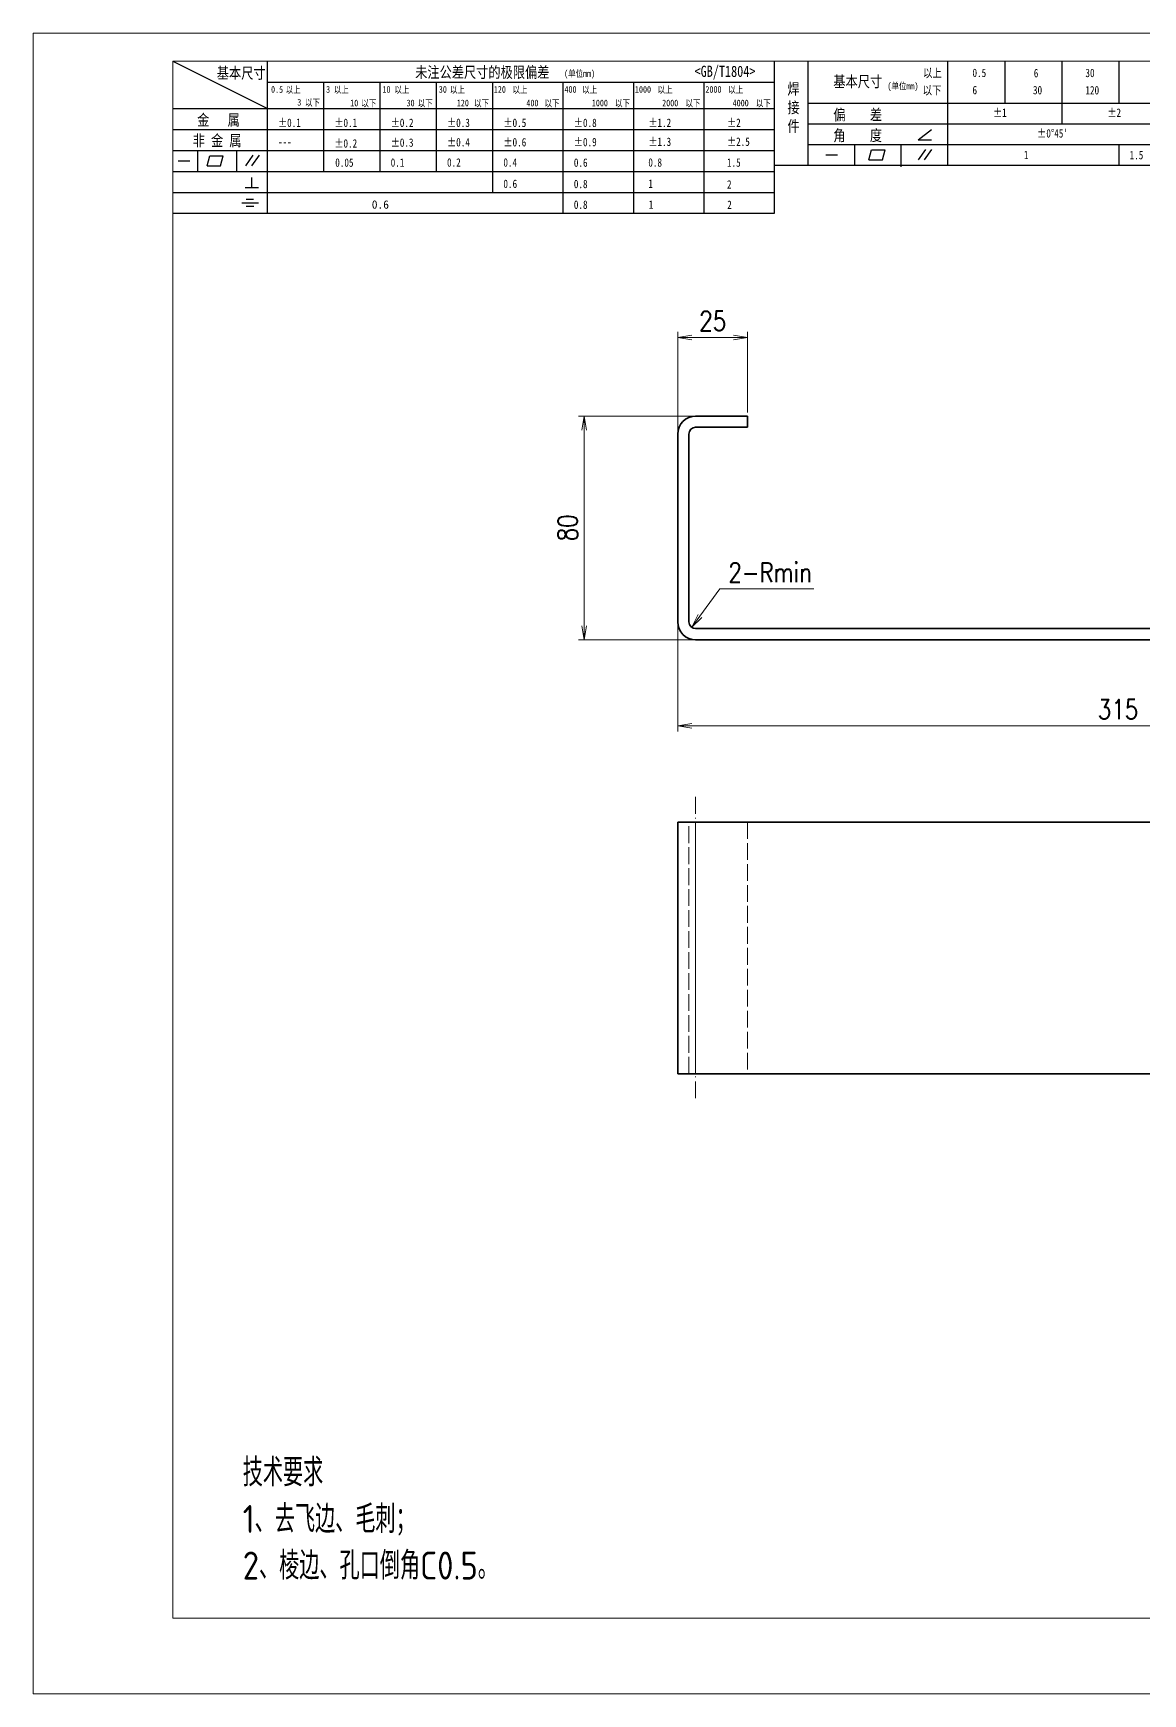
# Model space of a CAD drawing. Header units: millimetres. Extents: x 1333 to 70140, y -42879 to -5704.
# Drawn here: x 66846 to 67243, y -26173 to -25579 of the extents above; entities that cross this region are included whole.
import ezdxf

# ---------------------------------------------------------------- set-up
doc = ezdxf.new("R2010")
doc.units = ezdxf.units.MM
doc.header["$LTSCALE"] = 0.5
for name, pattern in [('AM_ISO08W050x2', [9, 6, -0.75, 1.5, -0.75]), ('DASHDOT', [18.5, 12, -3, 0.5, -3]), ('DASHED', [15, 12, -3])]:
    doc.linetypes.add(name, pattern=pattern)
for name, color, linetype, lineweight in [('CENTER', 2, 'AM_ISO08W050x2', 15), ('图框', 7, 'Continuous', 18), ('标注线', 3, 'Continuous', 18)]:
    doc.layers.add(name, color=color, linetype=linetype, lineweight=lineweight)
doc.layers.add('图\\M+19E79\\M+195B6\\M+18E9A', color=7, linetype='Continuous')
doc.layers.add('打印', color=7, linetype='Continuous', lineweight=15, plot=False)
doc.layers.add('打印-禁用', color=7, linetype='Continuous', lineweight=15, plot=False)
doc.styles.add('DIM', font='romans.shx', dxfattribs={"width": 0.8, "bigfont": 'bigfont.shx'})
doc.styles.add('国标', font='simfang.ttf', dxfattribs={"width": 0.8})
doc.styles.add('机械长仿宋', font='gbenor.shx', dxfattribs={"height": 1, "bigfont": 'gbcbig.shx'})
doc.dimstyles.new('DEH 1-2$0', dxfattribs={"dimscale": 2, "dimtxt": 3.5, "dimasz": 2.5, "dimexe": 1, "dimexo": 0.625, "dimgap": 1.2, "dimtad": 1, "dimdsep": 46, "dimtxsty": 'DIM', "dimblk": 'OPEN', "dimcen": 0, "dimclrd": 8, "dimclre": 8, "dimclrt": 2, "dimazin": 2, "dimtfac": 0.5, "dimtmove": 0, "dimatfit": 3, "dimldrblk": 'OPEN', "dimfxl": 0, "dimtolj": 2, "dimlwd": 13, "dimlwe": 13, "dimarcsym": 0})
doc.dimstyles.new('DEH 1-2$4', dxfattribs={"dimscale": 2, "dimtxt": 3.5, "dimasz": 2.5, "dimexe": 1, "dimexo": 0.625, "dimgap": 1.2, "dimtad": 1, "dimtoh": 1, "dimdsep": 46, "dimtxsty": 'DIM', "dimblk": 'OPEN', "dimcen": 0, "dimclrd": 8, "dimclre": 8, "dimclrt": 2, "dimazin": 2, "dimtfac": 0.5, "dimtofl": 0, "dimtmove": 0, "dimatfit": 3, "dimldrblk": 'OPEN', "dimfxl": 0, "dimtolj": 2, "dimlwd": 18, "dimlwe": 18, "dimarcsym": 0})

# ---------------------------------------------------------------- blocks, each defined once
blk = doc.blocks.new('GZDEH零件A3图框V01版')
at = {"layer": '图\\M+19E79\\M+195B6\\M+18E9A', "color": 9}
for p, q in [((2882.49, -1554.46), (2899.37, -1562.92)), ((2899.37, -1581.67), (2899.37, -1554.46)), ((2990.09, -1581.67), (2990.09, -1554.46)), ((2996.09, -1573.08), (2996.09, -1554.46)), ((3021.09, -1561.98), (3021.09, -1554.46)), ((3031.31, -1561.98), (3031.31, -1554.46)), ((3041.53, -1561.98), (3041.53, -1554.46)), ((3051.75, -1561.98), (3051.75, -1554.46)), ((2899.37, -1558.24), (2990.09, -1558.24)), ((2909.45, -1574.17), (2909.45, -1558.24)), ((2919.53, -1574.17), (2919.53, -1558.24)), ((2929.61, -1574.17), (2929.61, -1558.24)), ((2939.69, -1577.92), (2939.69, -1558.24)), ((2952.29, -1581.67), (2952.29, -1558.24)), ((2964.89, -1581.67), (2964.89, -1558.24)), ((2977.49, -1581.67), (2977.49, -1558.24)), ((2996.09, -1561.98), (3113.09, -1561.98)), ((3021.09, -1573.08), (3021.09, -1561.98)), ((3041.53, -1565.68), (3041.53, -1561.98)), ((2882.49, -1562.92), (2990.09, -1562.92)), ((2882.49, -1566.67), (2990.09, -1566.67)), ((2996.09, -1565.68), (3113.09, -1565.68)), ((3015.75, -1568.51), (3018.15, -1566.66)), ((2882.49, -1570.42), (2990.09, -1570.42)), ((2886.92, -1574.12), (2886.92, -1570.42)), ((2893.91, -1574.12), (2893.91, -1570.42)), ((2996.09, -1569.38), (3113.09, -1569.38)), ((3004.42, -1573.08), (3004.42, -1569.38)), ((3006.97, -1572.12), (3007.45, -1570.33)), ((3007.45, -1570.33), (3009.86, -1570.33)), ((3009.39, -1572.12), (3009.86, -1570.33)), ((3012.75, -1573.08), (3012.75, -1569.38)), ((3015.75, -1568.51), (3018.15, -1568.51)), ((3015.81, -1572.12), (3017.15, -1570.26)), ((3016.89, -1572.12), (3018.23, -1570.26)), ((3051.75, -1573.08), (3051.75, -1569.38)), ((2883.43, -1572.27), (2885.49, -1572.27)), ((2888.59, -1573.16), (2889.07, -1571.37)), ((2888.59, -1573.16), (2891, -1573.16)), ((2889.07, -1571.37), (2891.48, -1571.37)), ((2891, -1573.16), (2891.48, -1571.37)), ((2895.52, -1573.16), (2896.85, -1571.3)), ((2896.6, -1573.16), (2897.94, -1571.3)), ((2990.09, -1573.08), (3113.09, -1573.08)), ((2999.26, -1571.23), (3001.32, -1571.23)), ((3006.97, -1572.12), (3009.39, -1572.12)), ((3012.75, -1573.33), (3012.75, -1573.08)), ((2882.49, -1574.17), (2990.09, -1574.17)), ((2895.42, -1577.05), (2897.81, -1577.05)), ((2896.58, -1577.05), (2896.58, -1575.28)), ((2882.49, -1577.92), (2990.09, -1577.92)), ((2894.79, -1579.77), (2897.77, -1579.77)), ((2895.57, -1579.17), (2896.92, -1579.17)), ((2882.49, -1581.67), (2990.09, -1581.67)), ((2895.57, -1580.37), (2896.93, -1580.37))]:
    blk.add_line(p, q, dxfattribs=at)
at = {"layer": '图框', "linetype": 'Continuous'}
for p, q in [((2882.49, -1554.46), (2882.49, -1832.96)), ((3272.49, -1554.46), (2882.49, -1554.46)), ((2882.49, -1832.96), (3272.49, -1832.96))]:
    blk.add_line(p, q, dxfattribs=at)
at = {"layer": '打印-禁用', "linetype": 'Continuous'}
for p, q in [((2857.49, -1549.46), (2857.49, -1846.46)), ((3277.49, -1549.46), (2857.49, -1549.46)), ((2857.49, -1846.46), (3277.49, -1846.46))]:
    blk.add_line(p, q, dxfattribs=at)
at = {"layer": '图\\M+19E79\\M+195B6\\M+18E9A', "color": 9, "style": '国标', "width": 0.8}
for s, height, p in [('基本尺寸', 2, (2890.33, -1557.58)), ('未注公差尺寸的极限偏差', 2, (2925.81, -1557.44)), ('<GB/T1804>', 2, (2975.78, -1557.27)), ('以上', 1.5, (3016.64, -1557.33)), ('0.5', 1.5, (3025.49, -1557.3)), ('6', 1.5, (3036.45, -1557.34)), ('30', 1.5, (3045.69, -1557.31)), ('30', 1.2, (2930.04, -1560.11)), ('基本尺寸', 2, (3000.6, -1559.1)), ('以下', 1.5, (3016.58, -1560.43)), ('6', 1.5, (3025.49, -1560.38)), ('30', 1.5, (3036.31, -1560.39)), ('120', 1.5, (3045.69, -1560.41)), ('金   属', 2, (2886.82, -1565.98)), ('±0.1', 1.5, (2901.27, -1566.23)), ('±0.1', 1.5, (2911.35, -1566.23)), ('±0.2', 1.5, (2921.43, -1566.23)), ('±0.3', 1.5, (2931.51, -1566.23)), ('±0.5', 1.5, (2941.59, -1566.23)), ('±0.8', 1.5, (2954.19, -1566.23)), ('±1.2', 1.5, (2967.51, -1566.23)), ('±2', 1.5, (2981.58, -1566.23)), ('偏    差', 2, (3000.6, -1565.04)), ('±1', 1.5, (3029.16, -1564.42)), ('±2', 1.5, (3049.61, -1564.42)), ('非 金 属', 2, (2886.02, -1569.65)), ('±0.3', 1.5, (2921.43, -1569.77)), ('±0.4', 1.5, (2931.51, -1569.71)), ('±0.6', 1.5, (2941.59, -1569.71)), ('±0.9', 1.5, (2954.19, -1569.68)), ('±1.3', 1.5, (2967.51, -1569.62)), ('±2.5', 1.5, (2981.58, -1569.61)), ('角    度', 2, (3000.6, -1568.74)), ("±0%%D45'", 1.5, (3037.06, -1568.12)), ('---', 1.5, (2901.27, -1569.65)), ('±0.2', 1.5, (2911.35, -1569.92)), ('1', 1.5, (3034.69, -1571.98)), ('1.5', 1.5, (3053.59, -1572.01)), ('0.1', 1.5, (2921.43, -1573.34)), ('0.2', 1.5, (2931.51, -1573.33)), ('0.4', 1.5, (2941.59, -1573.33)), ('0.6', 1.5, (2954.19, -1573.35)), ('0.8', 1.5, (2967.51, -1573.33)), ('1.5', 1.5, (2981.58, -1573.34)), ('0.6', 1.5, (2941.59, -1577.14)), ('0.8', 1.5, (2954.19, -1577.17)), ('1', 1.5, (2967.51, -1577.12)), ('2', 1.5, (2981.58, -1577.26)), ('0.8', 1.5, (2954.19, -1580.87)), ('1', 1.5, (2967.59, -1580.86)), ('2', 1.5, (2981.62, -1580.89))]:
    blk.add_text(s, height=height, dxfattribs=at).set_placement(p)
at = {"layer": '图\\M+19E79\\M+195B6\\M+18E9A', "color": 9, "lineweight": 15, "style": '国标', "width": 0.8}
for s, p in [('(单位mm)', (2952.44, -1557.27)), ('0.5', (2900.03, -1560.11)), ('以上', (2902.64, -1560.16)), ('3', (2909.88, -1560.11)), ('以上', (2911.25, -1560.16)), ('10', (2919.96, -1560.11)), ('以上', (2922.09, -1560.16)), ('以上', (2932.02, -1560.16)), ('120', (2939.88, -1560.11)), ('以上', (2943.21, -1560.16)), ('400', (2952.52, -1560.11)), ('以上', (2955.68, -1560.16)), ('1000', (2965.12, -1560.11)), ('以上', (2969.16, -1560.16)), ('2000', (2977.72, -1560.11)), ('以上', (2981.8, -1560.16)), ('(单位mm)', (3010.27, -1559.51)), ('3', (2904.73, -1562.41)), ('以下', (2906.1, -1562.46)), ('10', (2914.19, -1562.54)), ('以下', (2916.18, -1562.59)), ('30', (2924.27, -1562.54)), ('以下', (2926.26, -1562.59)), ('120', (2933.26, -1562.54)), ('以下', (2936.34, -1562.59)), ('400', (2945.7, -1562.54)), ('以下', (2948.94, -1562.59)), ('1000', (2957.41, -1562.54)), ('以下', (2961.54, -1562.59)), ('2000', (2969.99, -1562.54)), ('以下', (2974.14, -1562.59)), ('4000', (2982.59, -1562.54)), ('以下', (2986.74, -1562.59))]:
    blk.add_text(s, height=1.2, dxfattribs=at).set_placement(p)
at = {"layer": '图\\M+19E79\\M+195B6\\M+18E9A', "color": 9, "lineweight": 13, "style": '国标'}
blk.add_text('0.6', height=1.5, dxfattribs=at).set_placement((2918.05, -1580.85))
at = {"layer": '图\\M+19E79\\M+195B6\\M+18E9A', "color": 9, "style": '国标'}
for s, insert, char_height, width, attachment_point in [('焊\\P接\\P件', (2992.39, -1558.41), 2, 3.1877, 1), ('0.05', (2911.51, -1573.37), 1.5, 5.1982, 7)]:
    blk.add_mtext(s, dxfattribs=dict(at, insert=insert, char_height=char_height, width=width, attachment_point=attachment_point))
blk = doc.blocks.new('DEH A3')
at = {"layer": '图框'}
blk.add_blockref('GZDEH零件A3图框V01版', (-2857.49, 1846.46), dxfattribs=at)
blk = doc.blocks.new('_Open')
at = {"color": 0, "linetype": 'ByBlock', "lineweight": -2}
for p, q in [((-1, 0.17), (0, 0)), ((-1, -0.17), (0, 0)), ((0, 0), (-1, 0))]:
    blk.add_line(p, q, dxfattribs=at)
blk = doc.blocks.new('*D25')
at = {"layer": 'Defpoints', "color": 0, "transparency": 16777216}
for p in [(67042.78, -25716.36), (67090.44, -25716.36), (67086.32, -25796.36)]:
    blk.add_point(p, dxfattribs=at)
at = {"layer": '标注线', "color": 8, "lineweight": 13, "transparency": 16777216}
for p, q in [((67089.19, -25716.36), (67040.78, -25716.36)), ((67042.78, -25791.36), (67042.78, -25721.36)), ((67085.07, -25796.36), (67040.78, -25796.36))]:
    blk.add_line(p, q, dxfattribs=at)
at = {"layer": '标注线', "color": 8, "lineweight": 13, "transparency": 16777216, "xscale": 5, "yscale": 5, "zscale": 5}
for p, rotation in [((67042.78, -25716.36), 90), ((67042.78, -25796.36), 270)]:
    blk.add_blockref('_Open', p, dxfattribs=dict(at, rotation=rotation))
at = {"layer": '标注线', "color": 2, "transparency": 16777216, "insert": (67036.88, -25756.36), "char_height": 7, "attachment_point": 5, "rotation": 90, "style": 'DIM'}
blk.add_mtext('\\A2;80', dxfattribs=at)
blk = doc.blocks.new('*D26')
at = {"layer": 'Defpoints', "color": 0, "transparency": 16777216}
for p in [(67076.3, -25758.15), (67391.3, -25796.36), (67391.3, -25827.17)]:
    blk.add_point(p, dxfattribs=at)
at = {"layer": '标注线', "color": 8, "lineweight": 13, "transparency": 16777216}
for p, q in [((67076.3, -25759.4), (67076.3, -25829.17)), ((67391.3, -25797.61), (67391.3, -25829.17)), ((67081.3, -25827.17), (67386.3, -25827.17))]:
    blk.add_line(p, q, dxfattribs=at)
at = {"layer": '标注线', "color": 8, "lineweight": 13, "transparency": 16777216, "xscale": 5, "yscale": 5, "zscale": 5, "rotation": 180}
blk.add_blockref('_Open', (67076.3, -25827.17), dxfattribs=at)
at = {"layer": '标注线', "color": 8, "lineweight": 13, "transparency": 16777216, "xscale": 5, "yscale": 5, "zscale": 5}
blk.add_blockref('_Open', (67391.3, -25827.17), dxfattribs=at)
at = {"layer": '标注线', "color": 2, "transparency": 16777216, "insert": (67233.8, -25821.27), "char_height": 7, "attachment_point": 5, "style": 'DIM'}
blk.add_mtext('\\A2;315', dxfattribs=at)
blk = doc.blocks.new('*D27')
at = {"layer": 'Defpoints', "color": 0, "transparency": 16777216}
for p in [(67076.3, -25688.26), (67101.3, -25716.36), (67076.3, -25724.85)]:
    blk.add_point(p, dxfattribs=at)
at = {"layer": '标注线', "color": 8, "lineweight": 13, "transparency": 16777216}
for p, q in [((67076.3, -25723.6), (67076.3, -25686.26)), ((67096.3, -25688.26), (67081.3, -25688.26)), ((67101.3, -25715.11), (67101.3, -25686.26))]:
    blk.add_line(p, q, dxfattribs=at)
at = {"layer": '标注线', "color": 8, "lineweight": 13, "transparency": 16777216, "xscale": 5, "yscale": 5, "zscale": 5, "rotation": 180}
blk.add_blockref('_Open', (67076.3, -25688.26), dxfattribs=at)
at = {"layer": '标注线', "color": 8, "lineweight": 13, "transparency": 16777216, "xscale": 5, "yscale": 5, "zscale": 5}
blk.add_blockref('_Open', (67101.3, -25688.26), dxfattribs=at)
at = {"layer": '标注线', "color": 2, "transparency": 16777216, "insert": (67088.8, -25682.36), "char_height": 7, "attachment_point": 5, "style": 'DIM'}
blk.add_mtext('\\A2;25', dxfattribs=at)
blk = doc.blocks.new('*D29')
at = {"layer": 'Defpoints', "color": 0, "transparency": 16777216}
for p in [(67082.7, -25789.96), (67081.28, -25791.9)]:
    blk.add_point(p, dxfattribs=at)
at = {"layer": '标注线', "color": 8, "lineweight": 18, "transparency": 16777216}
for p, q in [((67091.35, -25778.2), (67084.24, -25787.87)), ((67124.95, -25778.2), (67091.35, -25778.2))]:
    blk.add_line(p, q, dxfattribs=at)
at = {"layer": '标注线', "color": 8, "lineweight": 18, "transparency": 16777216, "xscale": 5, "yscale": 5, "zscale": 5, "rotation": 233.680355869605}
blk.add_blockref('_Open', (67081.28, -25791.9), dxfattribs=at)
at = {"layer": '标注线', "color": 2, "transparency": 16777216, "insert": (67109.35, -25772.3), "char_height": 7, "attachment_point": 5, "style": 'DIM'}
blk.add_mtext('\\A2;{\\Fromans,bigfont|c134;2-Rmin}', dxfattribs=at)

msp = doc.modelspace()

# ---------------------------------------------------------------- linework, layer by layer
at = {"color": 7, "lineweight": 35, "ltscale": 0.465}
for p, q in [((67101.302, -25716.363), (67082.702, -25716.363)), ((67082.702, -25720.363), (67101.302, -25720.363))]:
    msp.add_line(p, q, dxfattribs=at)
at = {"color": 7, "lineweight": 35, "ltscale": 0.1}
msp.add_line((67101.302, -25720.363), (67101.302, -25716.363), dxfattribs=at)
at = {"color": 7, "lineweight": 35}
for p, q in [((67076.302, -25722.763), (67076.302, -25789.963)), ((67080.302, -25789.963), (67080.302, -25722.763)), ((67391.302, -25792.363), (67082.702, -25792.363)), ((67082.702, -25796.363), (67391.302, -25796.363)), ((67076.302, -25861.593), (67076.302, -25951.593)), ((67082.702, -25861.593), (67391.302, -25861.593)), ((67082.702, -25951.593), (67391.302, -25951.593))]:
    msp.add_line(p, q, dxfattribs=at)
at = {"color": 7, "lineweight": 35, "ltscale": 0.046863}
for p, q in [((67076.302, -25861.593), (67078.177, -25861.593)), ((67078.177, -25951.593), (67076.302, -25951.593))]:
    msp.add_line(p, q, dxfattribs=at)
at = {"color": 7, "lineweight": 35, "ltscale": 0.113138}
for p, q in [((67078.177, -25861.593), (67082.702, -25861.593)), ((67082.702, -25951.593), (67078.177, -25951.593))]:
    msp.add_line(p, q, dxfattribs=at)
at = {"color": 1, "linetype": 'DASHED', "lineweight": 13}
for p, q in [((67080.302, -25951.593), (67080.302, -25861.593)), ((67082.702, -25951.593), (67082.702, -25861.593)), ((67082.702, -25861.593), (67082.702, -25951.593)), ((67082.702, -25861.593), (67082.702, -25951.593)), ((67101.302, -25861.593), (67101.302, -25951.593))]:
    msp.add_line(p, q, dxfattribs=at)
at = {"color": 7, "lineweight": 13}
msp.add_line((67082.702, -25951.593), (67082.702, -25861.593), dxfattribs=at)
at = {"color": 7, "lineweight": 35}
for centre, radius, start, end in [((67082.702, -25722.763), 6.4, 90.000002, 180.000001), ((67082.702, -25722.763), 2.4, 90.000002, 180.000001), ((67082.702, -25789.963), 6.4, 180.000001, 269.999997), ((67082.702, -25789.963), 2.4, 180.000001, 269.999997)]:
    msp.add_arc(centre, radius, start, end, dxfattribs=at)
at = {"layer": 'CENTER', "color": 2, "linetype": 'DASHDOT', "lineweight": 13}
msp.add_line((67082.702, -25852.593), (67082.702, -25960.594), dxfattribs=at)
at = {"layer": '打印'}
msp.add_lwpolyline([(66845.736, -25579.398), (67685.736, -25579.398), (67685.736, -26173.398), (66845.736, -26173.398)], close=True, dxfattribs=at)

# ---------------------------------------------------------------- block references
at = {"layer": '图框', "xscale": 2.000000000000017, "yscale": 2.000000000000017, "zscale": 2.000000000000017, "rotation": 359.9999925153066}
msp.add_blockref('DEH A3', (66845.736, -26173.398), dxfattribs=at)

# ---------------------------------------------------------------- texts
at = {"layer": '标注线', "color": 2, "insert": (66920.691, -26132.632), "char_height": 10, "width": 229.64922, "attachment_point": 7, "rotation": 359.999993, "style": '机械长仿宋'}
msp.add_mtext('\\A2;技术要求\\P1、去飞边、毛刺；\\P2、棱边、孔口倒角C0.5。', dxfattribs=at)

# ---------------------------------------------------------------- dimensions: what is measured, and where the dimension line sits
at = {"layer": '标注线'}
for base, p1, p2, picture, middle in [((67076.302, -25688.257), (67101.302, -25716.363), (67076.302, -25724.854), '*D27', (67088.802, -25682.357)), ((67391.302, -25827.169), (67076.302, -25758.152), (67391.302, -25796.363), '*D26', (67233.802, -25821.269))]:
    dim = msp.add_linear_dim(base=base, p1=p1, p2=p2, angle=359.999993, dimstyle='DEH 1-2$0', dxfattribs=at)
    dim.commit()
    dim.dimension.update_dxf_attribs({"geometry": picture, "text_midpoint": middle})
dim = msp.add_linear_dim(base=(67042.785, -25716.363), p1=(67086.318, -25796.363), p2=(67090.44, -25716.363), angle=89.999993, dimstyle='DEH 1-2$0', dxfattribs=at)
dim.commit()
dim.dimension.update_dxf_attribs({"geometry": '*D25', "text_midpoint": (67042.785, -25756.363), "dimtype": 160})
dim = msp.add_radius_dim(center=(67082.702, -25789.963), mpoint=(67081.281, -25791.897), text='{\\Fromans,bigfont|c134;2-Rmin}', dimstyle='DEH 1-2$4', override={"dimtmove": 1}, dxfattribs=at)
dim.commit()
dim.dimension.update_dxf_attribs({"geometry": '*D29', "text_midpoint": (67091.35, -25778.2), "dimtype": 164})

doc.saveas('drawing.dxf')
